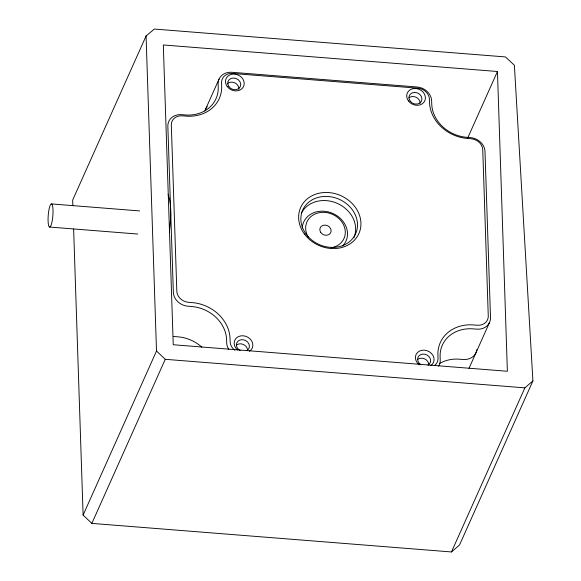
<?xml version="1.0" encoding="UTF-8"?>
<svg xmlns="http://www.w3.org/2000/svg" width="581" height="581" viewBox="0 0 581 581"><rect width="100%" height="100%" fill="white"/><g stroke="black" fill="none" stroke-linecap="round" stroke-linejoin="round"><path stroke-width="0.87" d="M169.383 232.48C170.494 219.923 172.259 206.596 168.12 194.432M73.627 229.052L83.105 515.1L91.856 523.394L451.473 551.95L459.52 544.993L532.915 380.904L514.381 65.239L505.434 56.931L154.314 29.05L146.071 36L72.669 200.082L72.85 205.514M205.478 109.431L219.044 79.096M83.105 515.1L156.507 351.011L146.071 36M91.856 523.394L165.251 359.312L524.868 387.861L532.915 380.904M467.567 138.285L497.445 71.499L163.312 44.969L173.24 344.744L507.38 371.274L497.445 71.499M469.027 368.303L489.58 322.346M451.473 551.95L524.868 387.861M51.491 203.931A11.598 2.324 -85.5 0 1 52.079 221.535A11.598 2.324 -85.5 0 1 48.085 221.005A11.598 2.324 -85.5 0 1 51.491 203.931L139.593 210.925M49.61 227.048L137.704 234.041M156.507 351.011L165.251 359.312M204.933 110.956A14.496 12.375 24.1 0 1 207.228 106.701M476.863 349.559A14.496 12.375 24.1 0 1 463.195 359.486L459.513 359.196A34.795 29.696 24.1 0 0 439.614 363.495M201.825 347.177A34.795 29.696 24.1 0 0 178.047 336.842L174.365 336.552A14.496 12.375 24.1 0 1 173.436 336.45M302.229 227.999A23.196 19.798 24.1 0 1 332.906 213.474A23.196 19.798 24.1 0 1 342.637 246.003M308.17 237.004A20.291 17.321 24.1 0 1 317.081 213.227A20.291 17.321 24.1 0 1 344.003 225.827A20.291 17.321 24.1 0 1 331.177 247.767M301.554 212.791A28.992 24.743 24.1 0 1 338.244 203.829A28.992 24.743 24.1 0 1 353.807 237.847M228.82 349.493A14.496 12.375 24.1 0 1 226.713 342.993L226.605 339.689A34.795 29.696 24.1 0 0 191.614 306.507L187.932 306.216A14.496 12.375 24.1 0 1 173.356 292.388L167.851 126.244A14.496 12.375 24.1 0 1 181.592 114.668L185.266 114.958A34.795 29.696 24.1 0 0 218.238 87.172L218.129 83.867A14.496 12.375 24.1 0 1 231.87 72.291L417.056 86.997A14.496 12.375 24.1 0 1 431.639 100.825L431.748 104.122A34.795 29.696 24.1 0 0 466.732 137.305L470.414 137.603A14.496 12.375 24.1 0 1 484.997 151.423L490.502 317.575A14.496 12.375 24.1 0 1 476.761 329.151L473.079 328.861A34.795 29.696 24.1 0 0 440.115 356.647L440.224 359.951A14.496 12.375 24.1 0 1 438.532 366.146M236.307 345.187A6.667 5.694 24.1 0 1 243.555 344.577A6.667 5.694 24.1 0 1 247.557 350.583M239.437 350.118A6.667 5.694 24.1 0 1 237.876 341.308A6.667 5.694 24.1 0 1 247.666 342.086A6.667 5.694 24.1 0 1 246.678 350.692M240.193 350.561A6.667 5.694 24.1 0 1 239.808 350.35M420.666 364.505A6.667 5.694 24.1 0 1 419.097 355.695A6.667 5.694 24.1 0 1 428.894 356.473A6.667 5.694 24.1 0 1 427.899 365.079M419.271 364.759A9.572 8.17 24.1 0 1 417.659 352.347A9.572 8.17 24.1 0 1 431.443 353.437A9.572 8.17 24.1 0 1 430.652 365.66M237.564 349.98A9.572 8.17 24.1 0 1 236.707 337.714A9.572 8.17 24.1 0 1 250.36 339.195A9.572 8.17 24.1 0 1 249.423 351.273M434.399 365.674A11.598 9.899 24.1 0 0 438.001 359.007L437.9 352.885A37.692 32.173 24.1 0 1 471.206 324.815L478.032 325.266A11.598 9.899 24.1 0 0 488.28 316.63L482.731 149.157A11.598 9.899 24.1 0 0 471.859 138.844L465.025 138.205A37.692 32.173 24.1 0 1 429.679 104.689L429.374 98.552A11.598 9.899 24.1 0 0 418.502 88.239L231.826 73.417A11.598 9.899 24.1 0 0 221.579 82.052L221.681 88.174A37.692 32.173 24.1 0 1 188.375 116.244L181.548 115.793A11.598 9.899 24.1 0 0 171.301 124.428L176.849 291.902A11.598 9.899 24.1 0 0 187.728 302.214L194.555 302.846A37.692 32.173 24.1 0 1 229.902 336.37L230.214 342.507A11.598 9.899 24.1 0 0 234.862 350.256M417.528 359.574A6.667 5.694 24.1 0 1 424.784 358.964A6.667 5.694 24.1 0 1 428.785 364.97M227.353 83.773A6.667 5.694 24.1 0 1 234.891 82.909A6.667 5.694 24.1 0 1 238.856 89.292M408.864 97.906A6.667 5.694 24.1 0 1 416.112 97.296A6.667 5.694 24.1 0 1 420.114 103.302M320.654 232.335A5.795 4.946 24.1 0 0 330.466 233.112A5.795 4.946 24.1 0 0 325.309 225.101A5.795 4.946 24.1 0 0 320.654 232.335M306.1 234.15A28.992 24.743 24.1 0 0 354.947 235.16A28.992 24.743 24.1 0 0 326.486 196.414A28.992 24.743 24.1 0 0 306.1 234.15M227.229 86.54A9.572 8.17 24.1 0 0 243.352 86.874A9.572 8.17 24.1 0 0 233.954 74.085A9.572 8.17 24.1 0 0 227.229 86.54M228.921 86.7A6.667 5.694 24.1 0 0 240.156 86.925A6.667 5.694 24.1 0 0 233.606 78.014A6.667 5.694 24.1 0 0 228.921 86.7M408.45 100.934A9.572 8.17 24.1 0 0 424.573 101.268A9.572 8.17 24.1 0 0 415.183 88.479A9.572 8.17 24.1 0 0 408.45 100.934M410.142 101.087A6.667 5.694 24.1 0 0 421.378 101.319A6.667 5.694 24.1 0 0 414.834 92.408A6.667 5.694 24.1 0 0 410.142 101.087M304.408 233.998A31.897 27.22 24.1 0 0 358.136 235.109A31.897 27.22 24.1 0 0 326.834 192.478A31.897 27.22 24.1 0 0 304.408 233.998"/></g></svg>
